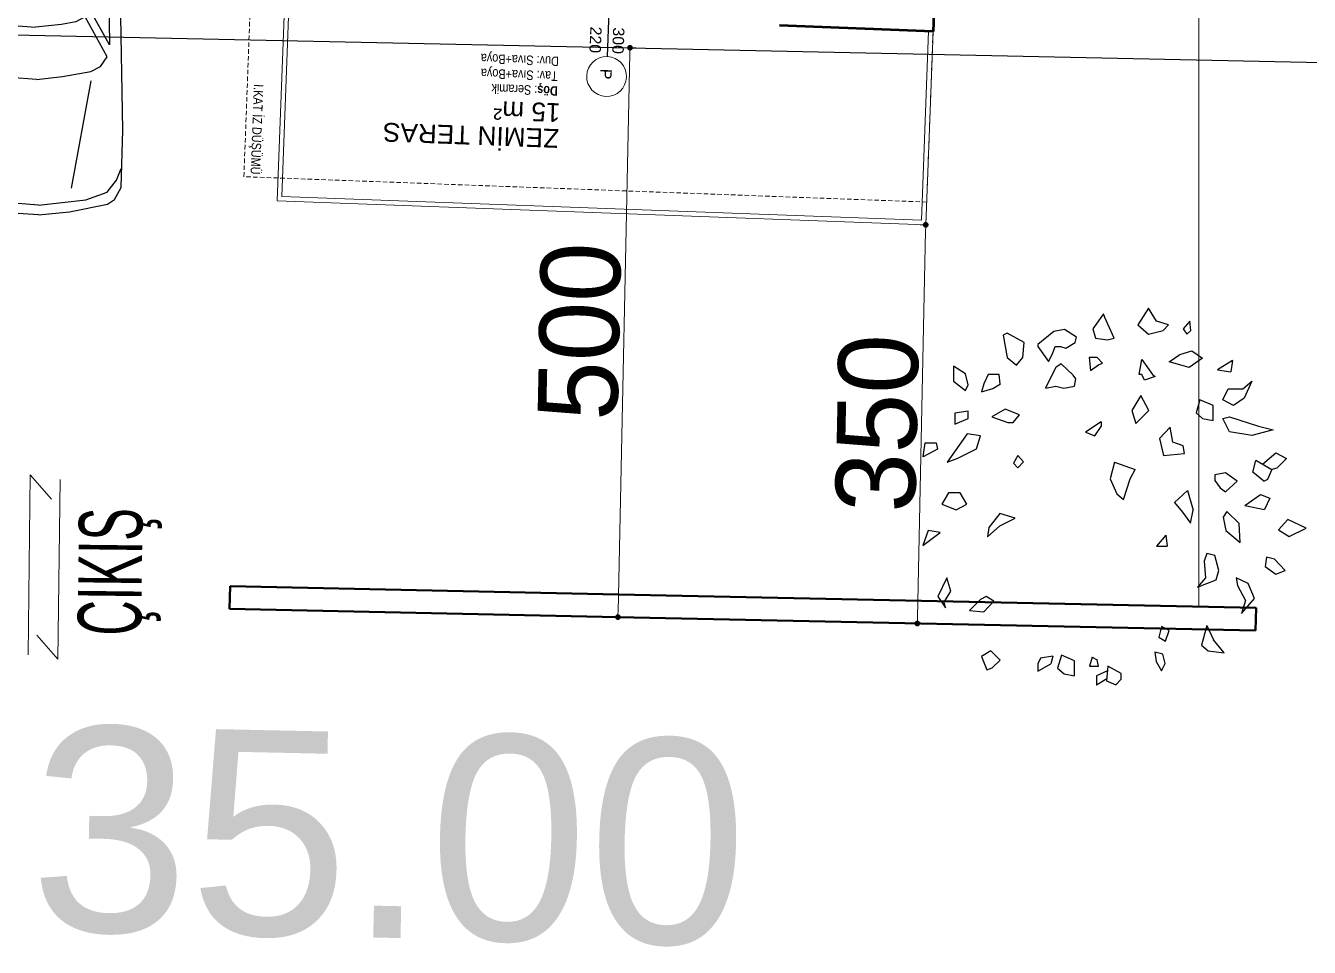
# Model space of a CAD drawing. Header units: centimetres. Extents: x 63871 to 181827, y -95930 to 42199.
# Drawn here: x 150630 to 151757, y 17959 to 18768 of the extents above; entities that cross this region are included whole.
import ezdxf

# ---------------------------------------------------------------- set-up
doc = ezdxf.new("R2010")
doc.units = ezdxf.units.CM
doc.linetypes.add('11-021_500-SatisOfisi_220512$0${ Diamond }', pattern=[12, 4, -2, 2, 2, -2])
for name, color, linetype, lineweight in [('A-AREA-IDEN', 7, 'Continuous', 9), ('A-FLOR-HRAL', 11, 'Continuous', 9), ('A-WALL', 12, 'Continuous', 50), ('ARA SINIRLAR', 225, 'Continuous', 15), ('İz DÜŞÜMÜ', 7, '11-021_500-SatisOfisi_220512$0${ Diamond }', 18), ('OLUK', 222, 'Continuous', 15), ('PARSEL SINIRI', 12, 'Continuous', 50), ('ROL_CEPHE', 1, 'Continuous', 0), ('ÇEKME MESAFESİ', 5, 'Continuous', 25)]:
    doc.layers.add(name, color=color, linetype=linetype, lineweight=lineweight)
for name, color, linetype in [('Bitirme - Duvar', 7, 'Continuous'), ('CAY', 94, 'Continuous'), ('Dıış Ölçü', 140, 'Continuous'), ('furn', 7, 'Continuous')]:
    doc.layers.add(name, color=color, linetype=linetype)
doc.styles.add('Arial', font='Arial.ttf', dxfattribs={"height": 250})
doc.styles.add('MtXpl_Arial_Narrow', font='')
doc.styles.add('MtXpl_Arial_Narrow_1', font='')
doc.styles.add('OLUŞTURULMUŞ_STİL_1', font='Arial.ttf')
doc.styles.add('RomanS', font='')
doc.styles.get("Standard").update_dxf_attribs({"font": 'Arial.ttf'})
doc.styles.get('MtXpl_Arial_Narrow').set_extended_font_data('Arial Narrow', bold=True)
doc.styles.get('MtXpl_Arial_Narrow_1').set_extended_font_data('Arial Narrow')
doc.styles.get('RomanS').set_extended_font_data('Stylus BT')
doc.dimstyles.new('BÖYÜK', dxfattribs={"dimtxt": 70, "dimasz": 5, "dimexe": 5, "dimexo": 5, "dimgap": 2, "dimtad": 3, "dimdec": 0, "dimzin": 0, "dimdsep": 46, "dimtxsty": 'RomanS', "dimblk": 'DOT', "dimcen": 5, "dimadec": 0, "dimazin": 0, "dimtfac": 1, "dimtdec": 0, "dimtix": 1, "dimtofl": 0, "dimtmove": 1, "dimatfit": 0, "dimldrblk": 'DOT', "dimfxl": 10, "dimfxlon": 1, "dimtolj": 1, "dimtzin": 0, "dimarcsym": 0})

# ---------------------------------------------------------------- blocks, each defined once
blk = doc.blocks.new('HRD')
at = {"layer": 'A-FLOR-HRAL'}
for p, q in [((154389.6, 36367.5), (153819.6, 36367.5)), ((153819.6, 36367.5), (153819.6, 36197.5)), ((154385.6, 36363.5), (153823.6, 36363.5)), ((153823.6, 36363.5), (153823.6, 36197.5)), ((154385.6, 36197.5), (154385.6, 36363.5)), ((154389.6, 36197.5), (154389.6, 36367.5))]:
    blk.add_line(p, q, dxfattribs=at)
at = {"layer": 'A-WALL', "lineweight": 53}
for p, q in [((153819.6, 35782.5), (153819.6, 36197.5)), ((153819.6, 36197.5), (153954.6, 36197.5))]:
    blk.add_line(p, q, dxfattribs=at)
at = {"layer": 'Bitirme - Duvar', "color": 161, "linetype": 'Continuous', "lineweight": 25}
blk.add_line((154104.6, 36230.2), (154104.6, 36182.7), dxfattribs=at)
at = {"layer": 'Bitirme - Duvar', "color": 251, "linetype": 'Continuous', "lineweight": 15}
for start, end in [(0, 180), (180, 0)]:
    blk.add_arc((154104.6, 36247.7), 17.5, start, end, dxfattribs=at)
at = {"layer": 'İz DÜŞÜMÜ'}
blk.add_lwpolyline([(153819.6, 36347.5), (154419.6, 36347.5), (154419.6, 35292.5), (154159.6, 35292.5), (154159.6, 35357.5), (153819.6, 35357.5), (153819.6, 36347.5)], dxfattribs=at)
for s, height, rotation, style, p in [('I.KAT İZ DÜŞÜMÜ', 8.316, 89.957, 'MtXpl_Arial_Narrow_1', (154413.8, 36265.8)), ('Döş', 8.32, 359.957, 'MtXpl_Arial_Narrow', (154147, 36258)), (': Seramik', 8.32, 359.957, 'MtXpl_Arial_Narrow_1', (154165, 36258)), ('Tav: Sıva+Boya', 8.316, 359.957, 'MtXpl_Arial_Narrow_1', (154147.5, 36245)), ('Duv: Sıva+Boya', 8.316, 359.957, 'MtXpl_Arial_Narrow_1', (154147, 36231.9))]:
    blk.add_text(s, height=height, rotation=rotation, dxfattribs=dict(style=style)).set_placement(p)
at = {"layer": 'A-AREA-IDEN', "width": 224.2, "attachment_point": 2, "line_spacing_factor": 0.941778, "style": 'Arial'}
for s, insert, char_height in [('ZEMİN TERAS', (154221.7, 36312), 16.469), ('15 m²', (154173.3, 36289.3), 16.47)]:
    blk.add_mtext(s, dxfattribs=dict(at, insert=insert, char_height=char_height))
at = {"layer": 'Bitirme - Duvar', "linetype": 'Continuous', "char_height": 10, "attachment_point": 7, "rotation": 90, "style": 'OLUŞTURULMUŞ_STİL_1'}
for s, insert in [('\\A1;P', (154110.2, 36241)), ('\\A1;300', (154100.6, 36204.3)), ('\\A1;220', (154120.6, 36204.3))]:
    blk.add_mtext(s, dxfattribs=dict(at, insert=insert))
blk = doc.blocks.new('02PCAR03')
at = {"color": 0, "linetype": 'ByBlock'}
for p, q in [((-197, 33), (-201, 30)), ((-185, 35), (-197, 33)), ((-185, 35), (-193, 32)), ((-170, 36), (-185, 35)), ((-35, 36), (-170, 36)), ((-11, 35), (-35, 36)), ((-14, 33), (-19, 35)), ((-9, 29), (-14, 33)), ((-6, 32), (-11, 35)), ((-201, 30), (-203, 27)), ((-196, 30), (-198, 27)), ((-193, 32), (-196, 30)), ((-145, 29), (-144, 30)), ((-138, 24), (-145, 29)), ((-144, 30), (-111, 31)), ((-111, 31), (-114, 23)), ((-111, 23), (-107, 31)), ((-107, 31), (-71, 31)), ((-71, 31), (-86, 23)), ((-66, 30), (-83, 21)), ((-62, 27), (-66, 30)), ((-6, 20), (-9, 29)), ((-4, 29), (-6, 32)), ((-1, 13), (-4, 29)), ((-203, 27), (-204, 0)), ((-198, 27), (-199, 0)), ((-168, 22), (-171, 8)), ((-165, 25), (-168, 22)), ((-159, 27), (-165, 25)), ((-153, 27), (-159, 27)), ((-149, 25), (-153, 27)), ((-150, 20), (-149, 22)), ((-148, 24), (-149, 25)), ((-149, 22), (-148, 23)), ((-148, 23), (-148, 24)), ((-133, 23), (-138, 24)), ((-114, 23), (-133, 23)), ((-86, 23), (-111, 23)), ((-60, 23), (-62, 27)), ((-58, 11), (-60, 23)), ((-11, 14), (-56, 23)), ((-151, 11), (-150, 20)), ((-83, 21), (-81, 17)), ((-81, 17), (-80, 11)), ((-4, 0), (-6, 20)), ((-151, 0), (-151, 11)), ((-80, 11), (-79, 0)), ((-57, 0), (-58, 11)), ((0, 0), (-1, 13)), ((-171, 8), (-171, 0)), ((-203, -27), (-204, 0)), ((-198, -27), (-199, 0)), ((-171, -8), (-171, 0)), ((-151, 0), (-151, -11)), ((-80, -11), (-79, 0)), ((-57, 0), (-58, -11)), ((-4, 0), (-6, -20)), ((0, 0), (-1, -13)), ((-168, -22), (-171, -8)), ((-151, -11), (-150, -20)), ((-81, -17), (-80, -11)), ((-58, -11), (-60, -23)), ((-11, -14), (-56, -23)), ((-1, -13), (-4, -29)), ((-150, -20), (-149, -22)), ((-83, -21), (-81, -17)), ((-66, -30), (-83, -21)), ((-6, -20), (-9, -29)), ((-201, -30), (-203, -27)), ((-196, -30), (-198, -27)), ((-165, -25), (-168, -22)), ((-159, -27), (-165, -25)), ((-153, -27), (-159, -27)), ((-149, -25), (-153, -27)), ((-149, -22), (-148, -23)), ((-148, -24), (-149, -25)), ((-148, -23), (-148, -24)), ((-138, -24), (-145, -29)), ((-133, -23), (-138, -24)), ((-114, -23), (-133, -23)), ((-111, -31), (-114, -23)), ((-86, -23), (-111, -23)), ((-111, -23), (-107, -31)), ((-71, -31), (-86, -23)), ((-62, -27), (-66, -30)), ((-60, -23), (-62, -27)), ((-197, -33), (-201, -30)), ((-193, -32), (-196, -30)), ((-185, -35), (-193, -32)), ((-145, -29), (-144, -30)), ((-144, -30), (-111, -31)), ((-107, -31), (-71, -31)), ((-9, -29), (-14, -33)), ((-6, -32), (-11, -35)), ((-4, -29), (-6, -32)), ((-185, -35), (-197, -33)), ((-170, -36), (-185, -35)), ((-35, -36), (-170, -36)), ((-11, -35), (-35, -36)), ((-14, -33), (-19, -35))]:
    blk.add_line(p, q, dxfattribs=at)
blk = doc.blocks.new('_Dot')
at = {"color": 0, "linetype": 'ByBlock', "lineweight": -2}
blk.add_line((-0.5, 0), (-1, 0), dxfattribs=at)
at = {"color": 0, "linetype": 'ByBlock', "const_width": 0.5}
blk.add_lwpolyline([(-0.25, 0, 1), (0.25, 0, 1)], format="xyb", close=True, dxfattribs=at)
blk = doc.blocks.new('*D125')
at = {"layer": 'Defpoints', "color": 0, "transparency": 16777216}
for p in [(-5268.6, 2566.1), (-5279.2, 2066.2), (-5279.2, 2066.2)]:
    blk.add_point(p, dxfattribs=at)
at = {"layer": 'Dıış Ölçü', "color": 0, "lineweight": -2, "transparency": 16777216}
for p, q in [((-5268.7, 2561.1), (-5279.1, 2071.2)), ((-5268.6, 2566.1), (-5263.6, 2566)), ((-5279.2, 2066.2), (-5274.2, 2066.1))]:
    blk.add_line(p, q, dxfattribs=at)
at = {"layer": 'Dıış Ölçü', "color": 0, "lineweight": -2, "transparency": 16777216, "xscale": 5, "yscale": 5, "zscale": 5}
for p, rotation in [((-5268.6, 2566.1), 88.78874068505542), ((-5279.2, 2066.2), 268.7887406850554)]:
    blk.add_blockref('_Dot', p, dxfattribs=dict(at, rotation=rotation))
at = {"layer": 'Dıış Ölçü', "color": 0, "transparency": 16777216, "insert": (-5312.7, 2317), "char_height": 70, "attachment_point": 5, "rotation": 88.7887, "style": 'RomanS'}
blk.add_mtext('\\A1;500', dxfattribs=at)
blk = doc.blocks.new('*D129')
at = {"layer": 'Defpoints', "color": 0, "transparency": 16777216}
for p in [(-5008.9, 2410.6), (-5016.3, 2060.6), (-5016.3, 2060.6)]:
    blk.add_point(p, dxfattribs=at)
at = {"layer": 'Dıış Ölçü', "color": 0, "lineweight": -2, "transparency": 16777216}
for p, q in [((-5009, 2405.6), (-5016.2, 2065.6)), ((-5008.9, 2410.6), (-5013.9, 2410.7)), ((-5016.3, 2060.6), (-5021.3, 2060.7))]:
    blk.add_line(p, q, dxfattribs=at)
at = {"layer": 'Dıış Ölçü', "color": 0, "lineweight": -2, "transparency": 16777216, "xscale": 5, "yscale": 5, "zscale": 5}
for p, rotation in [((-5008.9, 2410.6), 88.7887406864921), ((-5016.3, 2060.6), 268.7887406864921)]:
    blk.add_blockref('_Dot', p, dxfattribs=dict(at, rotation=rotation))
at = {"layer": 'Dıış Ölçü', "color": 0, "transparency": 16777216, "insert": (-5051.3, 2236.4), "char_height": 70, "attachment_point": 5, "rotation": 88.7887, "style": 'RomanS'}
blk.add_mtext('\\A1;350', dxfattribs=at)
blk = doc.blocks.new('A$C5AA32782')
at = {"layer": 'CAY'}
for p, q in [((566, 945.5, 0), (539.4, 903.2, 0)), ((585.9, 912.6, 0), (566, 945.5, 0)), ((452.9, 931.4, 0), (426.3, 893.8, 0)), ((456.2, 922, 0), (452.9, 931.4, 0)), ((479.5, 870.3, 0), (456.2, 922, 0)), ((539.4, 903.2, 0), (566, 879.7, 0)), ((615.9, 903.2, 0), (585.9, 912.6, 0)), ((602.6, 889.1, 0), (615.9, 903.2, 0)), ((669.1, 912.6, 0), (652.5, 893.8, 0)), ((672.4, 889.1, 0), (669.1, 912.6, 0)), ((211.1, 882.5, 0), (201.2, 877.8, 0)), ((201.2, 877.8, 0), (211.1, 821.4, 0)), ((254.4, 859, 0), (211.1, 882.5, 0)), ((328.5, 887.1, 0), (288.5, 854.2, 0)), ((355.1, 891.8, 0), (328.5, 887.1, 0)), ((385, 873, 0), (355.1, 891.8, 0)), ((381.7, 858.9, 0), (385, 873, 0)), ((426.3, 893.8, 0), (432.9, 870.3, 0)), ((432.9, 870.3, 0), (462.9, 865.6, 0)), ((462.9, 865.6, 0), (479.5, 870.3, 0)), ((566, 879.7, 0), (602.6, 889.1, 0)), ((652.5, 893.8, 0), (662.4, 879.7, 0)), ((662.4, 879.7, 0), (672.4, 889.1, 0)), ((251, 821.4, 0), (254.4, 859, 0)), ((288.5, 854.2, 0), (288.5, 849.5, 0)), ((288.5, 849.5, 0), (315.2, 811.9, 0)), ((325.1, 830.7, 0), (331.8, 849.5, 0)), ((331.8, 849.5, 0), (345.1, 849.5, 0)), ((345.1, 849.5, 0), (358.4, 844.8, 0)), ((358.4, 844.8, 0), (381.7, 858.9, 0)), ((644.5, 829.4, 0), (674.4, 838.7, 0)), ((674.4, 838.7, 0), (701, 820, 0)), ((211.1, 821.4, 0), (234.4, 802.6, 0)), ((234.4, 802.6, 0), (251, 821.4, 0)), ((315.2, 811.9, 0), (325.1, 830.7, 0)), ((347, 805.9, 0), (333.7, 796.5, 0)), ((377, 777.7, 0), (347, 805.9, 0)), ((436.8, 821.9, 0), (416.8, 821.9, 0)), ((416.8, 821.9, 0), (420.1, 789, 0)), ((450.1, 807.8, 0), (436.8, 821.9, 0)), ((440.1, 803.1, 0), (450.1, 807.8, 0)), ((542.4, 778.7, 0), (549.1, 816.3, 0)), ((549.1, 816.3, 0), (575.7, 778.7, 0)), ((617.8, 810.6, 0), (644.5, 829.4, 0)), ((667.7, 796.5, 0), (617.8, 810.6, 0)), ((701, 820, 0), (667.7, 796.5, 0)), ((776.2, 813.8, 0), (739, 790.4, 0)), ((776.2, 813.8, 0), (772.2, 785.7, 0)), ((107, 781, 0), (77, 799.8, 0)), ((77, 799.8, 0), (77, 762.2, 0)), ((113.6, 752.8, 0), (107, 781, 0)), ((163.9, 778.9, 0), (152.9, 755.4, 0)), ((191.6, 778.9, 0), (163.9, 778.9, 0)), ((194, 755.2, 0), (191.6, 778.9, 0)), ((333.7, 796.5, 0), (313.8, 759, 0)), ((383.6, 768.3, 0), (377, 777.7, 0)), ((420.1, 789, 0), (440.1, 803.1, 0)), ((549.1, 778.7, 0), (542.4, 778.7, 0)), ((555.7, 764.6, 0), (549.1, 778.7, 0)), ((582.4, 774, 0), (555.7, 764.6, 0)), ((575.7, 778.7, 0), (582.4, 774, 0)), ((739, 790.4, 0), (772.2, 785.7, 0)), ((77, 762.2, 0), (107, 738.7, 0)), ((107, 738.7, 0), (113.6, 752.8, 0)), ((152.9, 755.4, 0), (147.3, 735.9, 0)), ((147.3, 735.9, 0), (175, 743.7, 0)), ((175, 743.7, 0), (194.4, 755.4, 0)), ((313.8, 759, 0), (307.1, 744.9, 0)), ((307.1, 744.9, 0), (333.7, 749.6, 0)), ((333.7, 749.6, 0), (353.7, 744.9, 0)), ((353.7, 744.9, 0), (380.3, 749.6, 0)), ((380.3, 749.6, 0), (383.6, 768.3, 0)), ((752.3, 715.2, 0), (765.6, 743.4, 0)), ((765.6, 743.4, 0), (802.2, 743.4, 0)), ((802.2, 743.4, 0), (825.4, 762.2, 0)), ((825.4, 762.2, 0), (805.5, 719.9, 0)), ((547, 726.4, 0), (523.7, 688.8, 0)), ((566.9, 688.8, 0), (547, 726.4, 0)), ((695, 715.3, 0), (685, 682.5, 0)), ((728.2, 701.2, 0), (695, 715.3, 0)), ((778.9, 701.1, 0), (752.3, 715.2, 0)), ((805.5, 719.9, 0), (778.9, 701.1, 0)), ((113.6, 687.1, 0), (80.3, 682.4, 0)), ((80.3, 682.4, 0), (80.3, 654.2, 0)), ((113.6, 668.3, 0), (113.6, 687.1, 0)), ((206.1, 691.9, 0), (172.9, 673.1, 0)), ((242.7, 677.8, 0), (206.1, 691.9, 0)), ((226.1, 659, 0), (242.7, 677.8, 0)), ((523.7, 688.8, 0), (533.7, 655.9, 0)), ((533.7, 655.9, 0), (566.9, 688.8, 0)), ((685, 682.5, 0), (701.6, 668.4, 0)), ((728.2, 663.7, 0), (728.2, 701.2, 0)), ((80.3, 654.2, 0), (113.6, 668.3, 0)), ((172.9, 673.1, 0), (212.8, 659, 0)), ((212.8, 659, 0), (226.1, 659, 0)), ((447.5, 660.3, 0), (407.6, 634.6, 0)), ((430.9, 625.3, 0), (447.5, 648.7, 0)), ((447.5, 660.3, 0), (447.5, 648.7, 0)), ((619.8, 646.7, 0), (593.2, 618.5, 0)), ((626.5, 609.1, 0), (619.8, 646.7, 0)), ((701.6, 668.4, 0), (728.2, 663.7, 0)), ((752.3, 668.3, 0), (768.9, 673, 0)), ((768.9, 635.4, 0), (752.3, 668.3, 0)), ((768.9, 673, 0), (842.1, 649.5, 0)), ((842.1, 649.5, 0), (878.7, 640.1, 0)), ((110.8, 630, 0), (80.9, 587.7, 0)), ((144.1, 625.3, 0), (110.8, 630, 0)), ((134.1, 592.4, 0), (144.1, 625.3, 0)), ((407.6, 634.6, 0), (430.9, 625.3, 0)), ((593.2, 618.5, 0), (603.2, 576.2, 0)), ((825.4, 626, 0), (768.9, 635.4, 0)), ((878.7, 640.1, 0), (825.4, 626, 0)), ((0.4, 572.3, 0), (5.9, 607.5, 0)), ((36.4, 591.8, 0), (0.4, 572.3, 0)), ((5.9, 607.5, 0), (33.6, 607.5, 0)), ((33.6, 607.5, 0), (36.4, 591.8, 0)), ((80.9, 587.7, 0), (60.9, 559.5, 0)), ((87.6, 568.9, 0), (134.1, 592.4, 0)), ((603.2, 576.2, 0), (656.4, 580.9, 0)), ((653.1, 599.7, 0), (626.5, 609.1, 0)), ((656.4, 580.9, 0), (653.1, 599.7, 0)), ((851.7, 554.1, 0), (885, 582.3, 0)), ((885, 582.3, 0), (911.6, 568.2, 0)), ((60.9, 559.5, 0), (87.6, 568.9, 0)), ((238.2, 576, 0), (227.1, 556.4, 0)), ((227.1, 556.4, 0), (238.2, 544.7, 0)), ((252.1, 560.3, 0), (238.2, 576, 0)), ((238.2, 544.7, 0), (252.1, 560.3, 0)), ((480.7, 559.5, 0), (469.6, 517.6, 0)), ((480.7, 559.5, 0), (532.8, 541.1, 0)), ((827.9, 533.9, 0), (835.1, 563.5, 0)), ((875, 540, 0), (835.1, 563.5, 0)), ((911.6, 568.2, 0), (888.3, 544.7, 0)), ((469.6, 517.6, 0), (486.2, 480, 0)), ((502.9, 465.9, 0), (519.5, 517.6, 0)), ((519.5, 517.6, 0), (532.8, 541.1, 0)), ((758.9, 532, 0), (732.3, 527.3, 0)), ((732.3, 527.3, 0), (732.3, 513.2, 0)), ((788.5, 511.1, 0), (758.9, 532, 0)), ((855.1, 511.8, 0), (827.9, 533.9, 0)), ((855.1, 511.8, 0), (865, 516.5, 0)), ((865, 516.5, 0), (875, 540, 0)), ((873.9, 540.7, 0), (888.3, 544.7, 0)), ((664, 488.3, 0), (631.4, 457.6, 0)), ((664, 488.3, 0), (678, 438.8, 0)), ((732.3, 513.2, 0), (745.6, 494.4, 0)), ((745.6, 494.4, 0), (758.9, 485, 0)), ((788.5, 511.1, 0), (758.9, 485, 0)), ((63.9, 482, 0), (47.2, 453.8, 0)), ((47.2, 453.8, 0), (83.8, 439.7, 0)), ((93.8, 482, 0), (63.9, 482, 0)), ((83.8, 439.7, 0), (110.4, 453.8, 0)), ((110.4, 453.8, 0), (93.8, 482, 0)), ((486.2, 480, 0), (502.9, 465.9, 0)), ((631.4, 457.6, 0), (651.4, 434.1, 0)), ((807.7, 450.2, 0), (846.9, 477.9, 0)), ((846.9, 477.9, 0), (870.2, 468.5, 0)), ((870.2, 468.5, 0), (856.9, 440.3, 0)), ((192.8, 430.8, 0), (165.1, 395.5, 0)), ((231.6, 419, 0), (192.8, 430.8, 0)), ((192.8, 399.5, 0), (231.6, 419, 0)), ((651.4, 434.1, 0), (671.4, 405.9, 0)), ((671.4, 405.9, 0), (678, 438.8, 0)), ((762.3, 435, 0), (752.8, 421.6, 0)), ((752.8, 421.6, 0), (759.9, 388.1, 0)), ((793.1, 404.9, 0), (762.3, 435, 0)), ((807.7, 450.2, 0), (856.9, 440.3, 0)), ((13.3, 387.6, 0), (0, 350, 0)), ((43.2, 382.9, 0), (13.3, 387.6, 0)), ((162.3, 372.1, 0), (192.8, 399.5, 0)), ((165.1, 395.5, 0), (162.3, 372.1, 0)), ((759.9, 388.1, 0), (795.4, 358, 0)), ((795.4, 358, 0), (793.1, 404.9, 0)), ((915.7, 415.1, 0), (891.6, 389.5, 0)), ((891.6, 389.5, 0), (918.8, 372.4, 0)), ((961, 393.8, 0), (915.7, 415.1, 0)), ((918.8, 372.4, 0), (961, 393.8, 0)), ((0, 350, 0), (43.2, 382.9, 0)), ((609.3, 376.3, 0), (585.9, 348.8, 0)), ((609.3, 376.3, 0), (612.6, 348.8, 0)), ((585.9, 348.8, 0), (612.6, 348.8, 0)), ((712.3, 330, 0), (705.7, 311.2, 0)), ((732.3, 325.3, 0), (712.3, 330, 0)), ((742.3, 287.7, 0), (732.3, 325.3, 0)), ((705.7, 311.2, 0), (709, 268.9, 0)), ((862, 320.6, 0), (858.7, 297.1, 0)), ((858.7, 297.1, 0), (885.3, 278.3, 0)), ((882, 315.9, 0), (862, 320.6, 0)), ((908.6, 287.7, 0), (882, 315.9, 0)), ((60.4, 268.9, 0), (37.1, 221.9, 0)), ((70.4, 236, 0), (60.4, 268.9, 0)), ((709, 268.9, 0), (689.1, 245.4, 0)), ((689.1, 245.4, 0), (735.6, 264.2, 0)), ((735.6, 264.2, 0), (742.3, 287.7, 0)), ((815.5, 254.8, 0), (785.5, 268.9, 0)), ((785.5, 268.9, 0), (788.8, 250.1, 0)), ((885.3, 278.3, 0), (908.6, 287.7, 0)), ((53.7, 207.8, 0), (70.4, 236, 0)), ((788.8, 250.1, 0), (808.8, 212.5, 0)), ((788.8, 250.1, 0), (808.8, 212.5, 0)), ((832.1, 217.2, 0), (815.5, 254.8, 0)), ((37.1, 221.9, 0), (57.1, 193.7, 0)), ((57.1, 193.7, 0), (53.7, 207.8, 0)), ((144.4, 214.7, 0), (116.7, 187.3, 0)), ((158.3, 222.5, 0), (144.4, 214.7, 0)), ((152.8, 183.4, 0), (177.7, 210.8, 0)), ((177.7, 210.8, 0), (158.3, 222.5, 0)), ((798.8, 179.6, 0), (832.1, 217.2, 0)), ((808.8, 212.5, 0), (798.8, 179.6, 0)), ((116.7, 187.3, 0), (152.8, 183.4, 0)), ((598.8, 147.3, 0), (591.7, 120.5, 0)), ((617.8, 137.2, 0), (598.8, 147.3, 0)), ((608.3, 110.5, 0), (617.8, 137.2, 0)), ((711.9, 149.9, 0), (699, 99.8, 0)), ((711.9, 149.9, 0), (729, 113.9, 0)), ((591.7, 120.5, 0), (608.3, 110.5, 0)), ((699, 99.8, 0), (715.7, 85.7, 0)), ((755.6, 81, 0), (729, 113.9, 0)), ((170.2, 85.7, 0), (146.9, 71.6, 0)), ((146.9, 71.6, 0), (160.2, 38.7, 0)), ((193.4, 62.2, 0), (170.2, 85.7, 0)), ((294.7, 67.6, 0), (288.1, 53.5, 0)), ((325.8, 72.5, 0), (294.7, 67.6, 0)), ((325.8, 72.5, 0), (321.3, 53.5, 0)), ((347.3, 75.1, 0), (337.3, 42.2, 0)), ((380.6, 61, 0), (347.3, 75.1, 0)), ((424.6, 70.4, 0), (418.1, 47.4, 0)), ((424.6, 70.4, 0), (437.5, 63.1, 0)), ((601.4, 77.9, 0), (581.4, 82.6, 0)), ((581.4, 82.6, 0), (584.8, 59.1, 0)), ((608, 54.4, 0), (601.4, 77.9, 0)), ((715.7, 85.7, 0), (755.6, 81, 0)), ((160.2, 38.7, 0), (173.5, 43.4, 0)), ((173.5, 43.4, 0), (193.4, 62.2, 0)), ((288.1, 53.5, 0), (288.1, 34.7, 0)), ((288.1, 34.7, 0), (321.3, 53.5, 0)), ((337.3, 42.2, 0), (354, 28.1, 0)), ((380.6, 23.4, 0), (380.6, 61, 0)), ((418.1, 47.4, 0), (440.3, 47.4, 0)), ((462.9, 36.2, 0), (435.8, 23.5, 0)), ((440.3, 47.4, 0), (437.5, 63.1, 0)), ((463.9, 47.9, 0), (460.6, 10.4, 0)), ((497.2, 29.2, 0), (463.9, 47.9, 0)), ((584.8, 59.1, 0), (598.1, 35.6, 0)), ((598.1, 35.6, 0), (608, 54.4, 0)), ((354, 28.1, 0), (380.6, 23.4, 0)), ((435.8, 23.5, 0), (435.8, 0, 0)), ((461.1, 15.9, 0), (435.8, 0, 0)), ((460.6, 10.4, 0), (483.9, 1, 0)), ((483.9, 1, 0), (497.2, 15.1, 0)), ((497.2, 15.1, 0), (497.2, 29.2, 0))]:
    blk.add_line(p, q, dxfattribs=at)
blk = doc.blocks.new('yerleşim planı')
at = {"layer": 'A-AREA-IDEN'}
for p, q in [((-5797.2, 2033), (-5795.3, 2191)), ((-5795.3, 2191), (-5776.6, 2169.8)), ((-5769, 2187.1), (-5771, 2029.2)), ((-5771, 2029.2), (-5789.6, 2050.4))]:
    blk.add_line(p, q, dxfattribs=at)
at = {"layer": 'ARA SINIRLAR'}
blk.add_line((-4769, 3736.5), (-4769, 2075.4), dxfattribs=at)
at = {"layer": 'PARSEL SINIRI'}
for p, q in [((-5619.7, 2093.4), (-5620.2, 2073.4)), ((-4718.7, 2074.4), (-4719.2, 2054.4))]:
    blk.add_line(p, q, dxfattribs=at)
for points in [[(-5619.7, 2093.4), (-5278.8, 2086.2), (-4718.7, 2074.4)], [(-5620.2, 2073.4), (-5279.2, 2066.2), (-4719.2, 2054.4)]]:
    blk.add_lwpolyline(points, dxfattribs=at)
at = {"layer": 'ÇEKME MESAFESİ'}
blk.add_lwpolyline([(-10271.2, 8561.4), (-11017.9, 6545.7), (-10466.3, 2734.9), (-10398.8, 2675.1), (-6364.3, 2589.3), (-5268.6, 2566.1), (-424.4, 2463.7), (-171.6, 2458.3), (-155.7, 2473.2), (-40.8, 5105.4), (273.3, 12259)], dxfattribs=at)
at = {"rotation": 177.873189238168}
blk.add_blockref('HRD', (150054.5, 33044.6), dxfattribs=at)
at = {"layer": 'CAY', "xscale": 0.3501001178103892, "yscale": 0.3501001178103892, "zscale": 0.3501001178103892}
blk.add_blockref('A$C5AA32782', (-5011.4, 2006.5, 0), dxfattribs=at)
at = {"layer": 'furn', "linetype": 'Continuous', "xscale": 2.086125961570064, "yscale": 2.086125961570064, "zscale": 2.086125961570064, "rotation": 270.9296038315418}
blk.add_blockref('02PCAR03', (-5787.9, 2419.4), dxfattribs=at)
at = {"layer": 'A-AREA-IDEN', "style": 'Arial', "width": 0.55}
blk.add_text('ÇIKIŞ', height=55.8, rotation=89.2995, dxfattribs=at).set_placement((-5697.9, 2049.7))
at = {"layer": 'ROL_CEPHE', "lineweight": 0}
blk.add_text('35.00', height=180, rotation=358.7887, dxfattribs=at).set_placement((-5796.6, 1791.3))
at = {"layer": 'Dıış Ölçü'}
for p1, p2, picture, middle in [((-5268.6, 2566.1), (-5279.2, 2066.2), '*D125', (-5312.7, 2317)), ((-5008.9, 2410.6), (-5016.3, 2060.6), '*D129', (-5051.3, 2236.4))]:
    dim = blk.add_aligned_dim(p1=p1, p2=p2, distance=0, dimstyle='BÖYÜK', dxfattribs=at)
    dim.commit()
    dim.dimension.update_dxf_attribs({"geometry": picture, "text_midpoint": middle})

msp = doc.modelspace()

# ---------------------------------------------------------------- block references
at = {"layer": 'OLUK'}
msp.add_blockref('yerleşim planı', (156428.8, 16182.6), dxfattribs=at)

doc.saveas('drawing.dxf')
